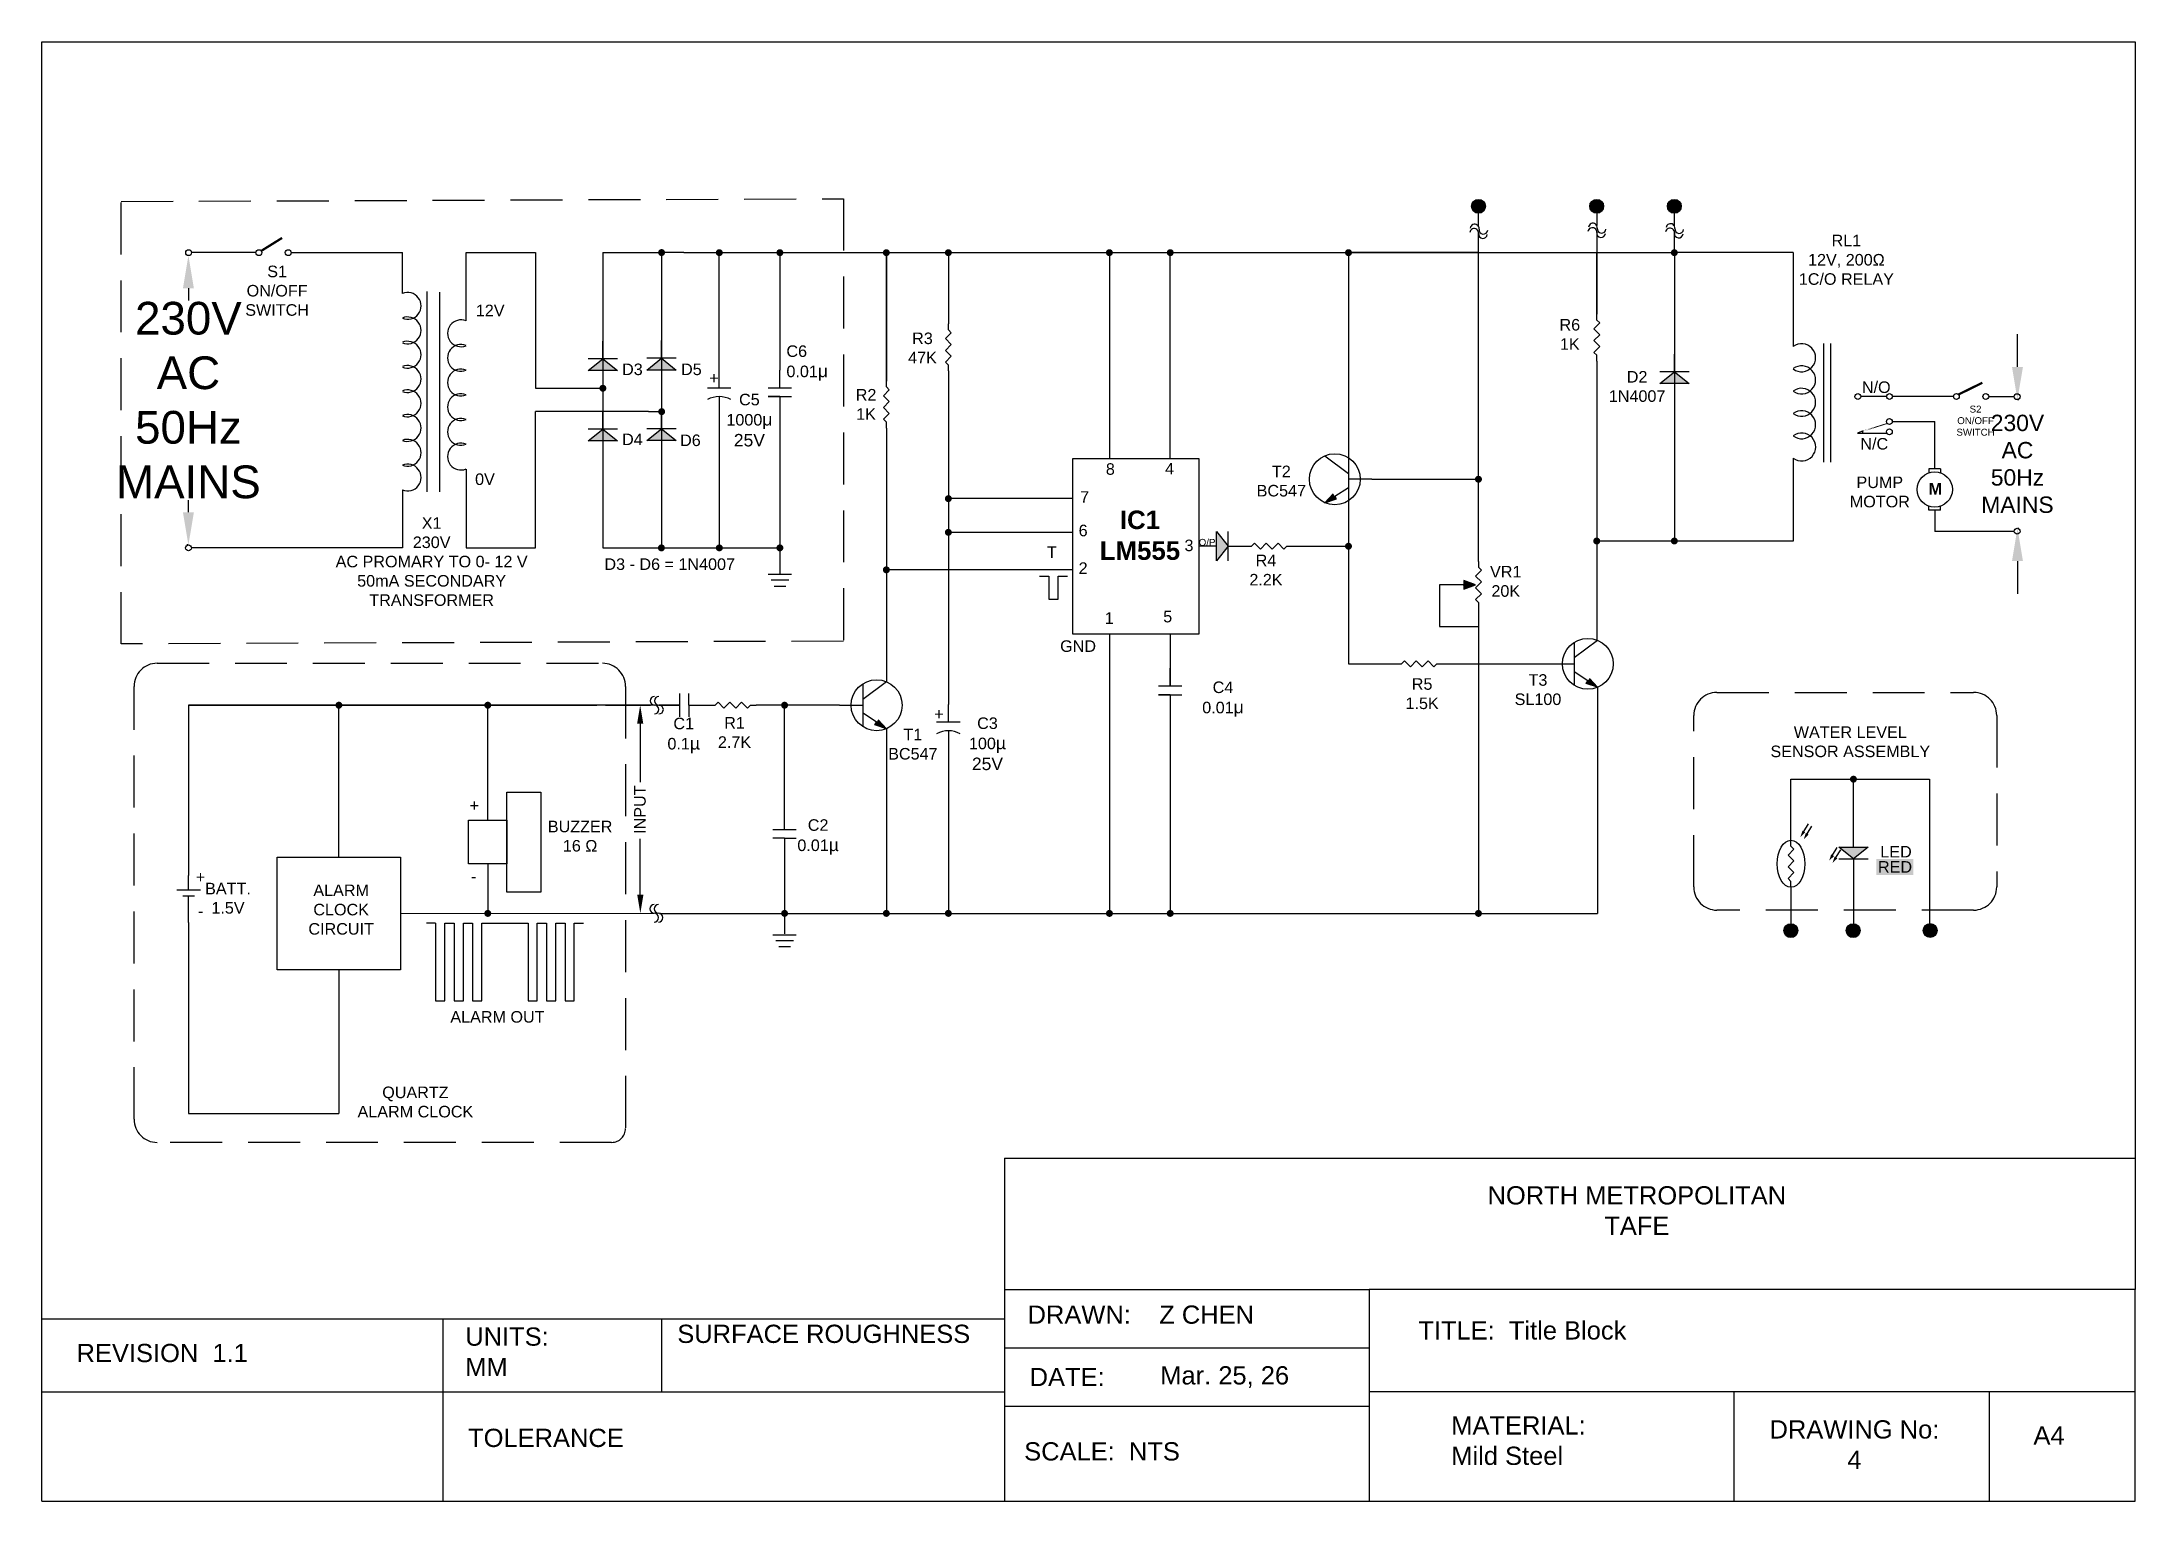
# Paper-space layout 'Layout2' of a CAD drawing. Header units: millimetres. Extents: x 1 to 257, y 15 to 193.
import ezdxf

# ---------------------------------------------------------------- set-up
doc = ezdxf.new("R2010")
doc.units = ezdxf.units.MM
doc.linetypes.add('DASHED2', pattern=[9.525, 6.35, -3.175])
doc.layers.add('TEXT', color=7, linetype='Continuous')
doc.styles.get("Standard").update_dxf_attribs({"font": 'arial.ttf'})
doc.dimstyles.get("Standard").update_dxf_attribs({"dimtxt": 4, "dimasz": 4, "dimexe": 0.18, "dimexo": 0.0625, "dimgap": 0.09, "dimtad": 0, "dimtih": 1, "dimtoh": 1, "dimdec": 4, "dimzin": 0, "dimdsep": 46, "dimtxsty": 'Standard', "dimcen": 0, "dimadec": 0, "dimazin": 0, "dimtfac": 1, "dimtdec": 4, "dimtofl": 0, "dimtmove": 2, "dimatfit": 1, "dimfxl": 1, "dimtolj": 1, "dimtzin": 0, "dimarcsym": 0})

# ---------------------------------------------------------------- blocks, each defined once
blk = doc.blocks.new('Titleblock template')
for p, q in [((1970, 1545), (1970, 1720)), ((1970, 1720), (2257, 1720)), ((2257, 1720), (2257, 1549)), ((2102, 1567), (2102, 1549)), ((2102, 1567), (2257, 1567)), ((2102, 1549), (2102, 1535)), ((2102, 1549), (2152, 1549)), ((2257, 1549), (2152, 1549)), ((2152, 1549), (2152, 1535)), ((2257, 1535), (2257, 1549)), ((1970, 1535), (1970, 1545)), ((1970, 1545), (2102, 1545)), ((2025, 1535), (2025, 1545)), ((2055, 1535), (2055, 1545)), ((2102, 1541), (2152, 1541)), ((1970, 1520), (1970, 1535)), ((1970, 1535), (2102, 1535)), ((2025, 1520), (2025, 1535)), ((2102, 1535), (2102, 1520)), ((2102, 1533), (2152, 1533)), ((2257, 1535), (2152, 1535)), ((2152, 1535), (2152, 1520)), ((2202, 1535), (2202, 1520)), ((2237, 1535), (2237, 1520)), ((2257, 1520), (2257, 1535)), ((1970, 1520), (2025, 1520)), ((2025, 1520), (2102, 1520)), ((2102, 1520), (2152, 1520)), ((2152, 1520), (2202, 1520)), ((2202, 1520), (2237, 1520)), ((2237, 1520), (2257, 1520))]:
    blk.add_line(p, q)
at = {"char_height": 2.5, "attachment_point": 1}
for s, width, insert in [('\\pxqc;NORTH METROPOLITAN\\PTAFE', 55.5421, (2160.91, 1563.16)), ('SURFACE ROUGHNESS', 43.973, (2057.12, 1544.18)), ('DRAWN:    Z CHEN', 50, (2105.15, 1546.81)), ('TITLE:  Title Block', 54.3079, (2158.72, 1544.65)), ('REVISION  1.1', 28.5875, (1974.76, 1541.55)), ('UNITS:\\PMM', 16.3942, (2028.05, 1543.8)), ('DATE:', 11.7362, (2105.43, 1538.26)), ('TOLERANCE', 26.2295, (2028.44, 1529.92)), ('MATERIAL:\\PMild Steel', 32.9138, (2163.24, 1531.63)), ('\\pxqc;DRAWING No:\\P4', 27.4282, (2204.8, 1531.08)), ('A4', 13.1655, (2243.06, 1530.26)), ('SCALE:  NTS', 45.2565, (2104.68, 1528.07))]:
    blk.add_mtext_dynamic_manual_height_columns(s, width=width, gutter_width=12.5, heights=[0], dxfattribs=dict(at, insert=insert))
at = {"insert": (2123.34, 1538.49), "char_height": 2.5, "attachment_point": 1}
blk.add_mtext('Mar. 25, 26', dxfattribs=at)
blk = doc.blocks.new('Diode')
at = {"color": 7}
for p, q in [((0.15, 0), (0, 0)), ((0.15, 0.125), (0.25, 0)), ((0.15, -0.125), (0.15, 0.125)), ((0.25, 0), (0.15, -0.125)), ((0.25, -0.125), (0.25, 0.125)), ((0.25, 0), (0.4, 0))]:
    blk.add_line(p, q, dxfattribs=at)
blk.add_solid([(0.15, -0.125), (0.25, 0), (0.15, 0.125)], dxfattribs=at)
blk = doc.blocks.new('Resistor')
at = {"color": 7}
blk.add_lwpolyline([(0, 0), (0.05, 0), (0.075, 0.025), (0.125, -0.025), (0.175, 0.025), (0.225, -0.025), (0.275, 0.025), (0.325, -0.025), (0.35, 0), (0.4, 0)], dxfattribs=at)
blk = doc.blocks.new('Transistor - NPN')
at = {"color": 7}
for p, q in [((0.199999, 0.2), (0.199999, -0.2)), ((0.399999, 0.2), (0.199999, 0.05)), ((0, 0), (0.199999, 0)), ((0.316132, -0.145536), (0.201153, -0.069033)), ((0.302516, -0.166503), (0.316132, -0.145536)), ((0.399999, -0.2), (0.302516, -0.166503)), ((0.329748, -0.124569), (0.399999, -0.2))]:
    blk.add_line(p, q, dxfattribs=at)
blk.add_solid([(0.302516, -0.166503), (0.399999, -0.2), (0.329748, -0.124569)], dxfattribs=at)
blk = doc.blocks.new('Resistor - Variable')
at = {"color": 7}
for p, q in [((0, 0), (0.05, 0)), ((0.05, 0), (0.075, 0.025)), ((0.075, 0.025), (0.125, -0.025)), ((0.125, -0.025), (0.175, 0.025)), ((0.175, 0.025), (0.225, -0.025)), ((0.225, -0.025), (0.275, 0.025)), ((0.275, 0.025), (0.325, -0.025)), ((0.325, -0.025), (0.35, 0)), ((0.35, 0), (0.4, 0)), ((0.2, -0.025), (0.1625, -0.125)), ((0.1625, -0.125), (0.2375, -0.125)), ((0.2375, -0.125), (0.2, -0.025)), ((0.2, -0.13), (0.2, -0.12)), ((0.2, -0.125), (0.2, -0.2))]:
    blk.add_line(p, q, dxfattribs=at)
blk.add_solid([(0.2375, -0.125), (0.2, -0.025), (0.1625, -0.125)], dxfattribs=at)
blk = doc.blocks.new('Motor')
at = {"color": 7}
for p, q in [((0, 0.05), (0.034229, 0.05)), ((0, -0.05), (0, 0.05)), ((0.350001, 0.05), (0.316772, 0.05)), ((0.350001, -0.05), (0.350001, 0.05)), ((0, -0.05), (0.034229, -0.05)), ((0.350001, -0.05), (0.316772, -0.05))]:
    blk.add_line(p, q, dxfattribs=at)
blk.add_circle((0.175001, 0), 0.15, dxfattribs=at)
blk = doc.blocks.new('Capacitor')
at = {"color": 7}
for p, q in [((0.15, 0), (0, 0)), ((0.15, -0.1), (0.15, 0.1)), ((0.225, 0), (0.4, 0))]:
    blk.add_line(p, q, dxfattribs=at)
blk.add_arc((0.4375, 0), 0.2125, 151.9275, 208.0725, dxfattribs=at)
blk = doc.blocks.new('rightwinding')
at = {"color": 7}
for centre in [(3103.69, 1394.73), (3103.69, 1389.42), (3103.69, 1384.09), (3103.69, 1378.78), (3103.69, 1373.42), (3103.69, 1368.07)]:
    blk.add_arc(centre, 2.9, 67.3801, 292.6199, dxfattribs=at)
blk = doc.blocks.new('Ground')
at = {"color": 7}
for p, q in [((-0.1, 0), (0.1, 0)), ((0.075, -0.05), (-0.075, -0.05)), ((-0.05, -0.1), (0.05, -0.1))]:
    blk.add_line(p, q, dxfattribs=at)
blk = doc.blocks.new('*D24')
at = {"layer": 'Defpoints', "color": 0, "lineweight": 30, "transparency": 16777216}
for p in [(242.34, 149.23), (242.35, 133.5), (242.39, 133.5)]:
    blk.add_point(p, dxfattribs=at)
at = {"layer": 'TEXT', "color": 0, "lineweight": -2, "transparency": 16777216}
for p, q in [((242.39, 153.23), (242.39, 157.23)), ((242.41, 149.23), (242.57, 149.23)), ((242.41, 133.5), (242.57, 133.5)), ((242.39, 129.5), (242.39, 125.5))]:
    blk.add_line(p, q, dxfattribs=at)
at = {"layer": 'TEXT', "color": 0, "lineweight": 30, "transparency": 16777216}
for points in [[(241.72, 153.23), (243.06, 153.23), (242.39, 149.23)], [(241.72, 129.5), (243.06, 129.5), (242.39, 133.5)]]:
    blk.add_solid(points, dxfattribs=at)
at = {"layer": 'TEXT', "color": 0, "lineweight": 30, "transparency": 16777216, "insert": (242.39, 141.37), "char_height": 4, "attachment_point": 5}
blk.add_mtext('\\A1;{\\H0.5x;230V\\PAC\\P50Hz\\PMAINS}', dxfattribs=at)
blk = doc.blocks.new('*D25')
at = {"layer": 'Defpoints', "color": 0, "lineweight": 30, "transparency": 16777216}
for p in [(18.74, 166.84), (18.72, 131.46), (18.73, 131.46)]:
    blk.add_point(p, dxfattribs=at)
at = {"layer": 'TEXT', "color": 0, "lineweight": -2, "transparency": 16777216}
for p, q in [((18.68, 166.84), (18.54, 166.84)), ((18.72, 162.84), (18.72, 161.36)), ((18.72, 135.46), (18.72, 136.94)), ((18.67, 131.46), (18.54, 131.46))]:
    blk.add_line(p, q, dxfattribs=at)
at = {"layer": 'TEXT', "color": 0, "lineweight": 30, "transparency": 16777216}
for points in [[(18.05, 162.84), (19.39, 162.84), (18.72, 166.84)], [(18.05, 135.46), (19.39, 135.46), (18.72, 131.46)]]:
    blk.add_solid(points, dxfattribs=at)
at = {"layer": 'TEXT', "color": 0, "lineweight": 30, "transparency": 16777216, "insert": (18.72, 149.15), "char_height": 4, "attachment_point": 5}
blk.add_mtext('\\A1;230V\\PAC\\P50Hz\\PMAINS', dxfattribs=at)

psp = doc.layouts.new('Layout2')

# ---------------------------------------------------------------- hatches: boundary and pattern name
at = {"lineweight": 30, "true_color": 0x000000}
h = psp.add_hatch(color=18, dxfattribs=at)
h.dxf.hatch_style = 1
h.paths.add_polyline_path([(175.62663, 172.86225, 1), (177.32262, 172.86225, 1)])
h = psp.add_hatch(color=18, dxfattribs=at)
h.dxf.hatch_style = 1
h.paths.add_polyline_path([(190.08937, 172.86225, 1), (191.78536, 172.86225, 1)])
at = {"lineweight": 30}
h = psp.add_hatch(color=256, dxfattribs=at)
h.dxf.hatch_style = 1
h.paths.add_polyline_path([(201.27975, 172.86225, 1), (199.58376, 172.86225, 1)])
at = {"lineweight": 30, "true_color": 0x000000}
h = psp.add_hatch(color=18, dxfattribs=at)
h.dxf.hatch_style = 1
h.paths.add_polyline_path([(213.82181, 84.31645, 1), (215.5178, 84.31645, 1)])
h = psp.add_hatch(color=18, dxfattribs=at)
h.dxf.hatch_style = 1
h.paths.add_polyline_path([(221.45495, 84.31645, 1), (223.15095, 84.31645, 1)])
h = psp.add_hatch(color=18, dxfattribs=at)
h.dxf.hatch_style = 1
h.paths.add_polyline_path([(232.55517, 84.33397, 1), (230.85918, 84.33397, 1)])
at = {"layer": 'TEXT', "lineweight": 30, "true_color": 0x000000}
h = psp.add_hatch(color=18, dxfattribs=at)
h.dxf.hatch_style = 1
h.paths.add_polyline_path([(199.58376, 172.86225, 1), (201.27975, 172.86225, 1)])
h = psp.add_hatch(color=18, dxfattribs=at)
h.dxf.hatch_style = 1
h.paths.add_polyline_path([(225.11666, 93.06426), (229.67137, 93.06426), (229.67137, 91.13192), (225.11666, 91.13192)])

# ---------------------------------------------------------------- linework, layer by layer
at = {"lineweight": 30}
for p, q in [((175.62321, 172.86225), (175.62663, 172.86225)), ((214.97829, 167.19547), (214.96199, 155.71824)), ((214.97445, 142.06393), (214.97445, 131.94459)), ((213.81839, 84.31645), (213.82181, 84.31645))]:
    psp.add_line(p, q, dxfattribs=at)
at = {"lineweight": -3}
for p, q in [((176.47463, 170.40649), (176.47463, 172.01426)), ((190.94288, 172.01427), (190.94288, 170.49958)), ((200.43175, 170.46057), (200.43175, 172.01426)), ((176.47463, 167.19547), (176.47463, 169.71446)), ((190.94288, 169.71303), (190.94288, 167.19547)), ((200.43175, 167.19547), (200.43175, 169.73823)), ((190.94288, 167.19547), (200.43175, 167.19547)), ((214.97829, 167.19547), (200.43175, 167.19547)), ((226.38155, 149.61188), (223.22997, 149.61188)), ((234.56256, 149.61188), (227.09953, 149.61188)), ((238.87039, 149.61188), (241.98448, 149.61188)), ((232.27477, 135.72935), (232.27477, 133.10719)), ((214.97445, 131.94459), (200.43175, 131.94459)), ((241.99349, 133.10719), (232.27477, 133.10719)), ((69.7312, 111.87289), (68.65424, 111.87289)), ((214.69582, 95.35638), (214.69582, 102.83187)), ((214.69582, 102.83187), (222.33294, 102.83187)), ((222.33294, 102.83187), (231.6465, 102.83187)), ((222.33294, 96.68771), (222.33294, 102.83187)), ((231.6465, 102.83187), (231.6465, 84.31645)), ((55.32946, 92.46636), (55.32946, 86.42359)), ((214.69582, 89.61261), (214.69582, 84.31645)), ((222.33294, 90.94394), (222.33294, 84.31645)), ((18.74303, 87.11627), (18.74303, 88.55221))]:
    psp.add_line(p, q, dxfattribs=at)
for p, q in [((26.9777, 167.19547), (19.10325, 167.19547)), ((31.28553, 167.19547), (44.89867, 167.19547)), ((44.89867, 162.20425), (44.89867, 167.19547)), ((52.67961, 158.8517), (52.67961, 167.19547)), ((52.67961, 167.19547), (61.1674, 167.19547)), ((61.1674, 167.19547), (61.1674, 150.61634)), ((79.29341, 167.19547), (86.74045, 167.19547)), ((86.74045, 167.19547), (91.04828, 167.19547)), ((91.04828, 167.19547), (91.04828, 152.82592)), ((91.04828, 167.19547), (104.07035, 167.19547)), ((104.07035, 167.19547), (104.07035, 167.19547)), ((104.07035, 167.19547), (104.07035, 151.49464)), ((104.07035, 151.49464), (104.07035, 167.19547)), ((104.07035, 167.19547), (111.65472, 167.19547)), ((111.65472, 167.19547), (111.65472, 158.47697)), ((111.65472, 167.19547), (160.58204, 167.19547)), ((131.34848, 167.19547), (131.34848, 142.0401)), ((138.78256, 142.0401), (138.78256, 167.19547)), ((160.58204, 167.19547), (160.58204, 142.11944)), ((176.47463, 167.19547), (160.58204, 167.19547)), ((160.58204, 167.19547), (190.94288, 167.19547)), ((176.47463, 129.45056), (176.47463, 167.19547)), ((190.94288, 167.19547), (190.94288, 159.67509)), ((190.94288, 159.67509), (190.94288, 167.19547)), ((190.94288, 167.19547), (200.43175, 167.19547)), ((200.43175, 167.19547), (200.43175, 154.78679)), ((190.94288, 153.93132), (190.94288, 119.72595)), ((200.43175, 154.78679), (200.43175, 131.94459)), ((218.65723, 156.10856), (218.65723, 141.60334)), ((219.53464, 156.08878), (219.53464, 141.60334)), ((111.65472, 152.7332), (111.65472, 111.97655)), ((61.1674, 131.10514), (61.1674, 147.76799)), ((74.99992, 147.76799), (61.1674, 147.76799)), ((91.04828, 147.08215), (91.04828, 131.10514)), ((227.08777, 146.55119), (232.27477, 146.55119)), ((232.27477, 140.75516), (232.27477, 146.55119)), ((104.07035, 145.75087), (104.07035, 114.7431)), ((223.52652, 145.4051), (222.80921, 145.14838)), ((222.80921, 145.14838), (226.39906, 145.14838)), ((160.58204, 142.11944), (160.58204, 116.93101)), ((52.67961, 140.747), (52.67961, 131.10514)), ((163.45391, 139.49779), (176.47463, 139.49779)), ((44.89867, 138.19251), (44.89867, 131.10514)), ((126.86365, 137.12921), (111.65472, 137.12921)), ((44.89867, 131.10514), (19.088, 131.10514)), ((52.67961, 131.10514), (61.1674, 131.10514)), ((73.90863, 131.10514), (91.04828, 131.10514)), ((91.04828, 131.10514), (91.04828, 127.8748)), ((126.86365, 133.00437), (111.65472, 133.00437)), ((153.75943, 131.30709), (160.58204, 131.30709)), ((200.43175, 131.94459), (190.94288, 131.94459)), ((109.2826, 128.4212), (104.07035, 128.4212)), ((126.86365, 128.4212), (109.2826, 128.4212)), ((173.60276, 126.57867), (171.72216, 126.57867)), ((171.72216, 126.57867), (171.72216, 121.51174)), ((176.47463, 123.70679), (176.47463, 86.42359)), ((131.34848, 120.57409), (131.34848, 86.42359)), ((138.78256, 120.57409), (138.78256, 114.23184)), ((171.72216, 121.51174), (176.47463, 121.51174)), ((160.58204, 116.93101), (166.35855, 116.93101)), ((172.10232, 116.93101), (185.30172, 116.93101)), ((138.78256, 113.15417), (138.78256, 86.42359)), ((191.04547, 114.05913), (191.04547, 86.42359)), ((18.74303, 111.87289), (68.65424, 111.87289)), ((68.65424, 111.87289), (18.74303, 111.87289)), ((18.74303, 111.87289), (18.74303, 91.06511)), ((37.12213, 93.31262), (37.12213, 111.87289)), ((55.32946, 97.82059), (55.32946, 111.87289)), ((75.72057, 111.8775), (69.7312, 111.87289)), ((69.7312, 111.87289), (75.20711, 111.87289)), ((76.28406, 111.87289), (78.83005, 111.87289)), ((78.83005, 111.87289), (76.28406, 111.87289)), ((98.3266, 111.87122), (88.16367, 111.87289)), ((91.62448, 98.84399), (91.62448, 111.87232)), ((104.07035, 108.99933), (104.07035, 86.42359)), ((111.65472, 106.23278), (111.65472, 86.42359)), ((91.62448, 93.10022), (91.62448, 83.91691)), ((18.74303, 85.32134), (18.74303, 61.95245)), ((44.65756, 86.42359), (75.67264, 86.44272)), ((48.94976, 85.24718), (47.8191, 85.24718)), ((48.94976, 85.24718), (48.94976, 75.73517)), ((50.08042, 75.73517), (50.08042, 85.24718)), ((50.08042, 85.24718), (51.21109, 85.24718)), ((51.21109, 85.24718), (51.21109, 75.73517)), ((52.34175, 75.73517), (52.34175, 85.24718)), ((52.34175, 85.24718), (53.47241, 85.24718)), ((53.47241, 85.24718), (53.47241, 75.73517)), ((54.60307, 75.73517), (54.60307, 85.24718)), ((54.60307, 85.24718), (60.25639, 85.24718)), ((60.25639, 85.24718), (60.25639, 75.73517)), ((61.38705, 75.73517), (61.38705, 85.24718)), ((61.38705, 85.24718), (62.51771, 85.24718)), ((62.51771, 85.24718), (62.51771, 75.73517)), ((63.64838, 75.73517), (63.64838, 85.24718)), ((63.64838, 85.24718), (64.77904, 85.24718)), ((64.77904, 85.24718), (64.77904, 75.73517)), ((65.9097, 75.73517), (65.9097, 85.24718)), ((65.9097, 85.24718), (67.04037, 85.24718)), ((76.32202, 86.42359), (191.04547, 86.42359)), ((37.12213, 79.53455), (37.12213, 61.95245)), ((48.94976, 75.73517), (50.08042, 75.73517)), ((51.21109, 75.73517), (52.34175, 75.73517)), ((53.47241, 75.73517), (54.60307, 75.73517)), ((60.25639, 75.73517), (61.38705, 75.73517)), ((62.51771, 75.73517), (63.64838, 75.73517)), ((64.77904, 75.73517), (65.9097, 75.73517)), ((18.74303, 61.95245), (37.12213, 61.95245))]:
    psp.add_line(p, q)
at = {"color": 7}
for p, q in [((47.9276, 137.94806), (47.9276, 162.45244)), ((47.9276, 143.97788), (47.9276, 162.45244)), ((47.9276, 146.99176), (47.9276, 162.45244)), ((47.9276, 149.99493), (47.9276, 162.24712)), ((49.44206, 162.35985), (49.44206, 137.94806))]:
    psp.add_line(p, q, dxfattribs=at)
at = {"color": 7, "lineweight": 30}
for p, q in [((69.40314, 154.22973), (69.40314, 156.38365)), ((76.58285, 154.28336), (76.58285, 156.43728)), ((71.19807, 154.22973), (67.60821, 154.22973)), ((67.60821, 152.79379), (69.40314, 154.22973)), ((69.40314, 154.22973), (71.19807, 152.79379)), ((78.37778, 154.28336), (74.78792, 154.28336)), ((74.78792, 152.84742), (76.58285, 154.28336)), ((76.58285, 154.28336), (78.37778, 152.84742)), ((71.19807, 152.79379), (67.60821, 152.79379)), ((69.40314, 152.79379), (69.40314, 150.63988)), ((78.37778, 152.84742), (74.78792, 152.84742)), ((76.58285, 152.84742), (76.58285, 150.69351)), ((83.61936, 150.67201), (83.61936, 152.82592)), ((91.04828, 150.67201), (91.04828, 152.82592)), ((82.18342, 150.67201), (85.0553, 150.67201)), ((83.61936, 149.59505), (83.61936, 147.08215)), ((89.61234, 150.67201), (92.48422, 150.67201)), ((91.04828, 149.59505), (91.04828, 147.08215)), ((76.58285, 145.66771), (76.58285, 147.82162)), ((78.37778, 145.66771), (74.78792, 145.66771)), ((74.78792, 144.23177), (76.58285, 145.66771)), ((78.37778, 144.23177), (74.78792, 144.23177)), ((76.58285, 145.66771), (78.37778, 144.23177)), ((76.58285, 144.23177), (76.58285, 142.07786)), ((191.04547, 119.80289), (188.17359, 117.64898)), ((188.17359, 119.55266), (188.17359, 114.30936)), ((138.78256, 114.23184), (138.78256, 116.38576)), ((185.30172, 116.93101), (188.17359, 116.93101)), ((189.84119, 114.8412), (188.19016, 115.93974)), ((78.83005, 110.43694), (78.83005, 113.30883)), ((104.07035, 114.7431), (101.19847, 112.58919)), ((101.19847, 114.49287), (101.19847, 109.24956)), ((137.34662, 114.23184), (140.2185, 114.23184)), ((138.78256, 113.15489), (138.78256, 110.64199)), ((189.64567, 114.54012), (189.84119, 114.8412)), ((191.04547, 114.05913), (189.64567, 114.54012)), ((190.03671, 115.14227), (191.04547, 114.05913)), ((78.83005, 111.87289), (76.67613, 111.87289)), ((79.907, 111.87289), (82.4199, 111.87289)), ((98.3266, 111.87122), (101.19847, 111.87122)), ((102.86607, 109.7814), (101.21504, 110.87994)), ((103.06159, 110.08248), (104.07035, 108.99933)), ((102.67055, 109.48033), (102.86607, 109.7814)), ((104.07035, 108.99933), (102.67055, 109.48033)), ((91.62448, 96.69008), (91.62448, 98.84399)), ((216.26732, 96.42837), (216.84075, 97.36922)), ((90.18854, 96.69008), (93.06042, 96.69008)), ((91.62448, 95.61312), (91.62448, 93.10022)), ((216.68429, 96.15577), (217.25773, 97.09662)), ((219.78077, 93.5328), (220.3542, 94.47365)), ((220.19775, 93.2602), (220.77118, 94.20105))]:
    psp.add_line(p, q, dxfattribs=at)
at = {"linetype": 'DASHED2', "lineweight": -3}
for p, q in [((122.81426, 127.6434), (123.94492, 127.6434)), ((123.94492, 127.6434), (123.94492, 124.81674)), ((125.07559, 124.81674), (125.07559, 127.6434)), ((125.07559, 127.6434), (126.20625, 127.6434)), ((123.94492, 124.81674), (125.07559, 124.81674))]:
    psp.add_line(p, q, dxfattribs=at)
at = {"color": 7, "lineweight": -3}
for p, q in [((18.74303, 89.27018), (18.74303, 91.06511)), ((20.17898, 89.27018), (17.30709, 89.27018)), ((18.02506, 88.55221), (19.461, 88.55221)), ((18.74303, 85.32134), (18.74303, 87.11627))]:
    psp.add_line(p, q, dxfattribs=at)
at = {"linetype": 'DASHED2', "lineweight": -3}
psp.add_lwpolyline([(10.48798, 173.45007), (98.8277, 173.79458), (98.8277, 119.70341), (10.48798, 119.3589)], close=True, dxfattribs=at)
at = {"linetype": 'DASHED2', "lineweight": -3, "const_width": 0.424}
for points in [[(76.37328, 167.20646, 1), (76.79728, 167.20646, 1)], [(83.42523, 167.19547, 1), (83.84923, 167.19547, 1)], [(90.83628, 167.19547, 1), (91.26028, 167.19547, 1)], [(103.85835, 167.19547, 1), (104.28235, 167.19547, 1)], [(111.44272, 167.19547, 1), (111.86672, 167.19547, 1)], [(131.13648, 167.19547, 1), (131.56048, 167.19547, 1)], [(138.57056, 167.19547, 1), (138.99456, 167.19547, 1)], [(160.37004, 167.19547, 1), (160.79404, 167.19547, 1)], [(200.21975, 167.19547, 1), (200.64375, 167.19547, 1)], [(69.19114, 150.61634, 1), (69.61514, 150.61634, 1)], [(76.38331, 147.7631, 1), (76.80731, 147.7631, 1)], [(176.26263, 139.49779, 1), (176.68663, 139.49779, 1)], [(111.44272, 137.12921, 1), (111.86672, 137.12921, 1)], [(111.44272, 133.00437, 1), (111.86672, 133.00437, 1)], [(76.34642, 131.10339, 1), (76.77042, 131.10339, 1)], [(83.43385, 131.10514, 1), (83.85785, 131.10514, 1)], [(90.83628, 131.10514, 1), (91.26028, 131.10514, 1)], [(160.37004, 131.30709, 1), (160.79404, 131.30709, 1)], [(190.73088, 131.94459, 1), (191.15488, 131.94459, 1)], [(200.21975, 131.94459, 1), (200.64375, 131.94459, 1)], [(103.85835, 128.4212, 1), (104.28235, 128.4212, 1)], [(36.91013, 111.87289, 1), (37.33413, 111.87289, 1)], [(55.11746, 111.87289, 1), (55.54146, 111.87289, 1)], [(91.41248, 111.87232, 1), (91.83648, 111.87232, 1)], [(222.12094, 102.83187, 1), (222.54494, 102.83187, 1)], [(55.11746, 86.42359, 1), (55.54146, 86.42359, 1)], [(91.41248, 86.42359, 1), (91.83648, 86.42359, 1)], [(103.85835, 86.42359, 1), (104.28235, 86.42359, 1)], [(111.44272, 86.42359, 1), (111.86672, 86.42359, 1)], [(131.13648, 86.42359, 1), (131.56048, 86.42359, 1)], [(138.57056, 86.42359, 1), (138.99456, 86.42359, 1)], [(176.26263, 86.42359, 1), (176.68663, 86.42359, 1)]]:
    psp.add_lwpolyline(points, format="xyb", close=True, dxfattribs=at)
for points in [[(126.86365, 142.0401), (142.2719, 142.0401), (142.2719, 120.57409), (126.86365, 120.57409)], [(57.67887, 101.24917), (61.81383, 101.24917), (61.81383, 89.03778), (57.67887, 89.03778)], [(52.98005, 97.82059), (57.67887, 97.82059), (57.67887, 92.46636), (52.98005, 92.46636)], [(29.5867, 93.31262), (44.65756, 93.31262), (44.65756, 79.53455), (29.5867, 79.53455)]]:
    psp.add_lwpolyline(points, close=True)
at = {"linetype": 'DASHED2', "lineweight": -3}
for points in [[(14.89477, 116.9989), (69.34529, 116.9989, -0.414213562), (72.17195, 114.17225), (72.17195, 60.12709, -0.414213562), (70.47595, 58.43109), (14.89477, 58.43109, -0.414213562), (12.06811, 61.25775), (12.06811, 114.17225, -0.414213562)], [(205.63526, 113.43271), (237.03225, 113.43271, -0.414213562), (239.85891, 110.60606), (239.85891, 89.65011, -0.414213562), (237.03225, 86.82345), (205.63526, 86.82345, -0.414213562), (202.8086, 89.65011), (202.8086, 110.60606, -0.414213562)]]:
    psp.add_lwpolyline(points, format="xyb", close=True, dxfattribs=at)
at = {"lineweight": 30}
for centre in [(176.47463, 172.86225), (190.93737, 172.86225), (200.43175, 172.86225), (214.66981, 84.31645), (222.30295, 84.31645), (231.70718, 84.33397)]:
    psp.add_circle(centre, 0.848, dxfattribs=at)
at = {"color": 7}
for centre in [(18.74426, 167.19547), (222.87117, 149.60021), (226.74054, 149.61188), (242.34281, 149.59011), (226.72878, 146.55119), (226.72643, 145.29568), (242.35084, 133.14139), (18.72902, 131.10514)]:
    psp.add_circle(centre, 0.35899, dxfattribs=at)
at = {"color": 7, "lineweight": 30}
for centre in [(27.33669, 167.19547), (30.92654, 167.19547), (234.92155, 149.61188), (238.5114, 149.61188)]:
    psp.add_circle(centre, 0.35899, dxfattribs=at)
for centre in [(158.90677, 139.49779), (189.84886, 116.93101), (102.87374, 111.87122)]:
    psp.add_circle(centre, 3.11121)
for centre, radius, start, end in [((175.94918, 169.59671), 0.53848, 353.3404284, 173.3404284), ((176.01163, 170.13155), 0.53848, 353.3404284, 173.3404284), ((177.01887, 169.47181), 0.53848, 173.3404284, 353.3404284), ((177.08132, 170.00666), 0.53848, 173.3404284, 353.3404284), ((190.4044, 169.71303), 0.53848, 353.3404284, 173.3404284), ((190.46685, 170.24788), 0.53848, 353.3404284, 173.3404284), ((191.47409, 169.58814), 0.53848, 173.3404284, 353.3404284), ((191.53654, 170.12298), 0.53848, 173.3404284, 353.3404284), ((199.89832, 169.66471), 0.53848, 353.3404284, 173.3404284), ((199.96076, 170.19956), 0.53848, 353.3404284, 173.3404284), ((200.96801, 169.53982), 0.53848, 173.3404284, 353.3404284), ((201.03045, 170.07466), 0.53848, 173.3404284, 353.3404284), ((83.61936, 146.54367), 3.05138, 61.9275, 118.0725), ((75.72057, 112.41598), 0.53848, 90, 270), ((76.25905, 112.41598), 0.53848, 90, 270), ((75.72057, 111.33903), 0.53848, 270, 90), ((76.25905, 111.33903), 0.53848, 270, 90), ((75.67264, 86.9812), 0.53848, 90, 270), ((76.21112, 86.9812), 0.53848, 90, 270), ((75.67264, 85.90424), 0.53848, 270, 90), ((76.21112, 85.90424), 0.53848, 270, 90)]:
    psp.add_arc(centre, radius, start, end, dxfattribs=at)
at = {"color": 7}
for centre, radius, start, end in [((45.5297, 160.68979), 1.64066, 247.3801, 112.6199), ((45.5297, 157.6921), 1.64066, 247.3801, 112.6199), ((45.5297, 154.72116), 1.64066, 247.3801, 112.6199), ((45.5297, 151.75221), 1.64066, 247.3801, 112.6199), ((45.5297, 148.77361), 1.64066, 247.3801, 112.6199), ((45.5297, 145.7648), 1.64066, 247.3801, 112.6199), ((45.5297, 145.7648), 1.64066, 247.3801, 112.6199), ((45.5297, 145.7648), 1.64066, 247.3801, 112.6199), ((45.5297, 142.73588), 1.64066, 247.3801, 112.6199), ((223.13658, 145.29568), 0.35899, 335.7733988, 15.1580538), ((45.5297, 139.70696), 1.64066, 247.3801, 112.6199)]:
    psp.add_arc(centre, radius, start, end, dxfattribs=at)
at = {"color": 7, "lineweight": -3}
for centre in [(215.99015, 154.34736), (215.99015, 151.64418), (215.99015, 148.90241), (215.99015, 146.16063), (215.99015, 146.16063), (216.00262, 143.43482)]:
    psp.add_arc(centre, 1.71361, 233.1301, 126.8699, dxfattribs=at)
at = {"lineweight": -3}
psp.add_ellipse((214.69582, 92.4845), major_axis=(0, 2.87188), ratio=0.589516358, dxfattribs=at)
at = {"color": 7, "lineweight": 30}
for points in [[(71.19807, 152.79379), (69.40314, 154.22973), (67.60821, 152.79379)], [(78.37778, 152.84742), (76.58285, 154.28336), (74.78792, 152.84742)], [(78.37778, 144.23177), (76.58285, 145.66771), (74.78792, 144.23177)], [(189.64567, 114.54012), (191.04547, 114.05913), (190.03671, 115.14227)], [(102.67055, 109.48033), (104.07035, 108.99933), (103.06159, 110.08248)], [(216.43647, 96.32267), (215.84454, 95.75178), (216.09817, 96.53407)], [(216.85344, 96.05008), (216.26151, 95.47918), (216.51515, 96.26147)], [(219.94992, 93.42711), (219.35799, 92.85621), (219.61162, 93.6385)], [(220.3669, 93.15451), (219.77497, 92.58361), (220.0286, 93.3659)]]:
    psp.add_solid(points, dxfattribs=at)
at = {"layer": 'TEXT', "lineweight": 30}
for p, q in [((69.40314, 167.19547), (69.40314, 156.38365)), ((69.40314, 167.19547), (76.58285, 167.19547)), ((79.29341, 167.19547), (76.58285, 167.19547)), ((76.58285, 167.19547), (76.58285, 156.43728)), ((83.61936, 152.82592), (83.61936, 167.40672)), ((69.40314, 156.38365), (69.40314, 131.10514)), ((76.58285, 156.43728), (76.58285, 147.82162)), ((61.1674, 150.61634), (69.40314, 150.61634)), ((91.04828, 149.59505), (89.61234, 149.59505)), ((89.61234, 149.59505), (92.4767, 149.59505)), ((74.99992, 147.76799), (76.58285, 147.76799)), ((76.58285, 147.82162), (76.58285, 131.10514)), ((83.61936, 147.08215), (83.61936, 130.8948)), ((69.40314, 131.10514), (74.78792, 131.10514)), ((79.907, 111.87289), (79.907, 113.30883)), ((138.78256, 113.15489), (137.34662, 113.15489)), ((137.34662, 113.15489), (138.78256, 113.15489)), ((138.78256, 113.15489), (140.2185, 113.15489)), ((79.907, 111.87289), (79.907, 110.43694)), ((73.96927, 109.61483), (73.96927, 102.45945)), ((73.98378, 88.70301), (73.98378, 95.52144)), ((91.62448, 95.61312), (90.18854, 95.61312)), ((91.62448, 95.61312), (93.06042, 95.61312))]:
    psp.add_line(p, q, dxfattribs=at)
at = {"layer": 'TEXT', "lineweight": 30, "const_width": 0.28267}
for points in [[(27.61795, 167.40384), (30.17194, 168.99315)], [(235.18478, 149.85953), (238.10576, 151.2946)]]:
    psp.add_lwpolyline(points, dxfattribs=at)
at = {"layer": 'TEXT', "lineweight": 30, "const_width": 0.11307}
psp.add_lwpolyline([(223.51426, 145.38554), (226.44628, 146.30835)], close=True, dxfattribs=at)
at = {"layer": 'TEXT', "lineweight": 30}
for points in [[(73.59238, 109.61454), (74.34616, 109.61512), (73.96754, 111.87615)], [(74.36067, 88.70324), (73.60689, 88.70277), (73.98519, 86.44168)]]:
    psp.add_solid(points, dxfattribs=at)

# ---------------------------------------------------------------- block references
for name, p, xscale, yscale, zscale in [('rightwinding', (-1702.56678, -631.14963), 0.5653314542816955, 0.5653314542816955, 0.5653314542816955), ('Transistor - NPN', (163.45391, 139.49779), -14.35941893875506, 14.35941893875506, 14.35941893875506), ('Diode', (142.2719, 131.30709), 14.35941893875506, 14.35941893875506, 14.35941893875506), ('Resistor', (148.01567, 131.30709), 14.35941893875506, 14.35941893875506, 14.35941893875506), ('Ground', (91.04828, 127.8748), 14.35941893875506, 14.35941893875506, 14.35941893875506), ('Resistor', (166.35855, 116.93101), 14.35941893875506, 14.35941893875506, 14.35941893875506), ('Resistor', (82.4199, 111.87289), 14.35941893875506, 14.35941893875506, 14.35941893875506), ('Ground', (91.62081, 83.79212), 14.35941893875506, 14.35941893875506, 14.35941893875506)]:
    psp.add_blockref(name, p, dxfattribs=dict(xscale=xscale, yscale=yscale, zscale=zscale))
at = {"xscale": 14.35941893875506, "yscale": 14.35941893875506, "zscale": 14.35941893875506}
for name, p, rotation in [('Resistor', (190.94288, 153.93132), 90), ('Resistor', (111.65472, 152.7332), 90), ('Diode', (200.43175, 149.04302), 90), ('Resistor', (104.07035, 145.75087), 90), ('Diode', (69.40314, 142.02423), 90), ('Motor', (232.27477, 135.72935), 90), ('Resistor - Variable', (176.47463, 129.45056), 270), ('Capacitor', (111.65472, 111.97655), 270)]:
    psp.add_blockref(name, p, dxfattribs=dict(at, rotation=rotation))
at = {"lineweight": -3, "xscale": 14.35941893875506, "yscale": 14.35941893875506, "zscale": 14.35941893875506}
for name, p, rotation in [('Resistor', (214.69582, 89.61261), 90), ('Diode', (222.33294, 96.68771), 270)]:
    psp.add_blockref(name, p, dxfattribs=dict(at, rotation=rotation))
at = {"layer": 'TEXT', "lineweight": 30, "xscale": 0.8919177299285582, "yscale": 0.8919177299285582, "zscale": 0.8919177299285582}
psp.add_blockref('Titleblock template', (-1756.27889, -1341.13759), dxfattribs=at)

# ---------------------------------------------------------------- texts
at = {"lineweight": 30, "char_height": 1.0175966, "attachment_point": 1}
for s, width, insert in [('{\\C256;\\c16777215;C}', 1.4164313, (175.96165, 173.40131)), ('{\\C256;\\c16777215;B}', 2.1689091, (190.6519, 173.39855)), ('{\\C256;\\c16777215;A}', 1.7668386, (199.95243, 173.45682)), ('{\\C256;\\c16777215;C}', 1.4164313, (214.15683, 84.85551)), ('{\\C256;\\c16777215;B}', 2.1689091, (222.01748, 84.85274)), ('{\\C256;\\c16777215;A}', 1.7668386, (231.22786, 84.92854))]:
    psp.add_mtext_dynamic_manual_height_columns(s, width=width, gutter_width=7.06664, heights=[0], dxfattribs=dict(at, insert=insert))
at = {"layer": 'TEXT', "lineweight": 30, "attachment_point": 1}
for s, width, heights, insert, char_height in [('\\pxqc;RL1\\P12V, 200Ω\\P1C/O RELAY', 13.4856476, [0], (214.72711, 169.3892), 1.413329), ('\\pxqc;S1\\PON/OFF\\PSWITCH', 6.1724367, [0], (26.48104, 165.60612), 1.413329), ('12V', 3.6304469, [0], (53.87123, 160.83181), 1.413329), ('\\pxqc;R6\\P1K', 5.4359329, [0], (184.93069, 159.08799), 1.413329), ('\\pxqc;R3\\P47K', 5.2349649, [0], (105.86761, 157.42814), 1.413329), ('D3', 1.9352403, [0], (71.74988, 153.63772), 1.413329), ('D5', 2.4032258, [0], (78.96422, 153.63858), 1.413329), ('C6\\P0.01{\\H1.08333x;μ}', 6.4245387, [0], (91.84911, 155.85957), 1.4133286), ('+', 1.1963354, [0], (82.42303, 152.58262), 1.41333), ('\\pxqc;D2\\P1N4007', 4.3536347, [0], (193.70225, 152.7256), 1.413329), ('N/O', 3.7165202, [0], (223.36678, 151.4553), 1.413329), ('\\pxqc;C5\\P1000{\\H1.08333x;μ\\P25V}', 3.5772625, [0], (85.53114, 149.94486), 1.4133286), ('\\pxqc;R2\\P1K', 5.5187224, [0], (98.8277, 150.52944), 1.413329), ('\\pxqc;S2\\PON/OFF\\PSWITCH', 4.8609642, [0], (234.83367, 148.49645), 0.847997), ('D4', 1.817954, [0], (71.74988, 145.07967), 1.413329), ('D6', 2.2859396, [0], (78.84693, 144.96431), 1.413329), ('N/C', 4.1274211, [0], (223.17982, 144.536), 1.413329), ('8', 1.8683909, [0], (130.91137, 141.45206), 1.41333), ('4', 1.6861088, [0], (138.15709, 141.49761), 1.41333), ('\\pxqc;T2\\PBC547', 3.6304469, [0], (150.55576, 141.15998), 1.413329), ('0V', 5.0131397, [0], (53.77569, 140.20504), 1.413329), ('\\pxqc;PUMP\\PMOTOR', 4.0350758, [0], (223.54057, 139.82988), 1.413329), ('{\\fArial|b1|i0|c0|p34;M}', 3.6533726, [0], (231.52306, 139.02814), 1.4133286), ('7', 1.5493983, [0], (127.76701, 138.03583), 1.41333), ('\\pxqc;{\\fArial|b1|i0|c0|p34;IC1\\PLM555}', 7.5191378, [0], (131.32151, 135.66725), 2.2613258), ('\\pxqc;X1\\P230V\\PAC PROMARY TO 0- 12 V\\P50mA SECONDARY\\PTRANSFORMER', 29.1528978, [12.55998], (33.88797, 134.85299), 1.4133286), ('6', 1.8228216, [0], (127.58472, 133.93637), 1.41333), ('T', 3.6645163, [0], (123.70698, 131.27998), 1.41333), ('3', 2.6109828, [0], (140.52675, 132.11438), 1.41333), ('O/P', 2.219492, [0], (142.2719, 132.20548), 0.847997), ('D3 - D6 = 1N4007', 16.7130623, [0], (69.59314, 129.82238), 1.4133286), ('2', 1.4582573, [0], (127.58472, 129.33585), 1.41333), ('\\pxqc;R4\\P2.2K', 6.3019246, [0], (147.33951, 130.27952), 1.413329), ('\\pxqc;VR1\\P20K', 5.8108041, [0], (176.90915, 128.90175), 1.413329), ('1', 1.6405394, [0], (130.77466, 123.23219), 1.41333), ('5', 2.1873859, [0], (137.92924, 123.41439), 1.41333), ('GND', 4.4848288, [0], (125.32176, 119.8035), 1.413329), ('\\pxqc;T3\\PSL100', 5.2329522, [0], (181.13871, 115.66417), 1.413329), ('\\pxqc;C4\\P0.01{\\H1.08333x;μ}', 6.4245387, [0], (142.02193, 114.77081), 1.4133286), ('\\pxqc;R5\\P1.5K', 4.2456014, [0], (167.46392, 115.17072), 1.413329), ('\\pxqc;C1\\P0.1{\\H1.08333x;µ}', 4.888958, [0], (76.84305, 110.34674), 1.4133286), ('\\pxqc;R1\\P2.7K', 5.3114047, [0], (82.84619, 110.42835), 1.413329), ('+', 2.4486215, [0], (109.94033, 111.51003), 1.41333), ('\\pxqc;C3\\P100{\\H1.08333x;µ\\P25V}', 4.888958, [0], (113.98843, 110.3799), 1.4133286), ('\\pxqc;T1\\PBC547', 4.6462616, [0], (104.98814, 108.99933), 1.413329), ('\\pxqc;WATER LEVEL\\PSENSOR ASSEMBLY', 23.8850321, [0], (210.00546, 109.29246), 1.4133286), ('+', 2.910724, [0], (53.11397, 100.33254), 1.41333), ('\\pxqc;BUZZER\\P16 Ω', 5.1645424, [0], (64.03896, 97.75145), 1.4133286), ('\\pxqc;C2\\P0.01{\\H1.08333x;µ}', 4.888958, [0], (93.2797, 97.93167), 1.4133286), ('\\pxqc;{\\C256;\\c16777215;RED}', 4.6665144, [0], (225.08591, 92.81027), 1.4133286), ('LED', 3.6907182, [0], (225.61931, 94.66951), 1.413329), ('\\pxqc;+', 2.910724, [0], (18.74303, 91.58098), 1.413329), ('\\pxqc;BATT.\\P1.5V', 3.8113929, [0], (21.65376, 90.16765), 1.4133286), ('\\pxqc;ALARM\\PCLOCK\\PCIRCUIT', 11.3360052, [0], (31.72979, 89.95088), 1.4133286), ('-', 2.349408, [0], (53.27801, 91.67218), 1.41333), ('\\pxqc;-', 2.349408, [0], (19.04135, 87.43335), 1.413329), ('ALARM OUT', 14.348509, [0], (50.75171, 74.4816), 1.413329), ('\\pxqc;QUARTZ\\PALARM CLOCK', 14.7852021, [0], (39.08575, 65.25287), 1.4133286)]:
    psp.add_mtext_dynamic_manual_height_columns(s, width=width, gutter_width=7.06664, heights=heights, dxfattribs=dict(at, insert=insert, char_height=char_height))
at = {"layer": 'TEXT', "lineweight": 30, "insert": (73.2276, 96.14559), "char_height": 1.413329, "attachment_point": 1, "rotation": 90}
psp.add_mtext('INPUT', dxfattribs=at)

# ---------------------------------------------------------------- dimensions: what is measured, and where the dimension line sits
at = {"layer": 'TEXT', "lineweight": 30}
for base, p1, p2, text, picture, middle in [((18.71858, 131.46412), (18.74426, 166.83649), (18.72902, 131.46412), '230V\\PAC\\P50Hz\\PMAINS', '*D25', (18.71858, 149.15031)), ((242.38852, 133.50037), (242.34281, 149.23113), (242.35084, 133.50037), '{\\H0.5x;230V\\PAC\\P50Hz\\PMAINS}', '*D24', (242.38852, 141.36575))]:
    dim = psp.add_linear_dim(base=base, p1=p1, p2=p2, angle=90, text=text, dimstyle='Standard', dxfattribs=at)
    dim.commit()
    dim.dimension.update_dxf_attribs({"geometry": picture, "text_midpoint": middle})

doc.saveas('drawing.dxf')
